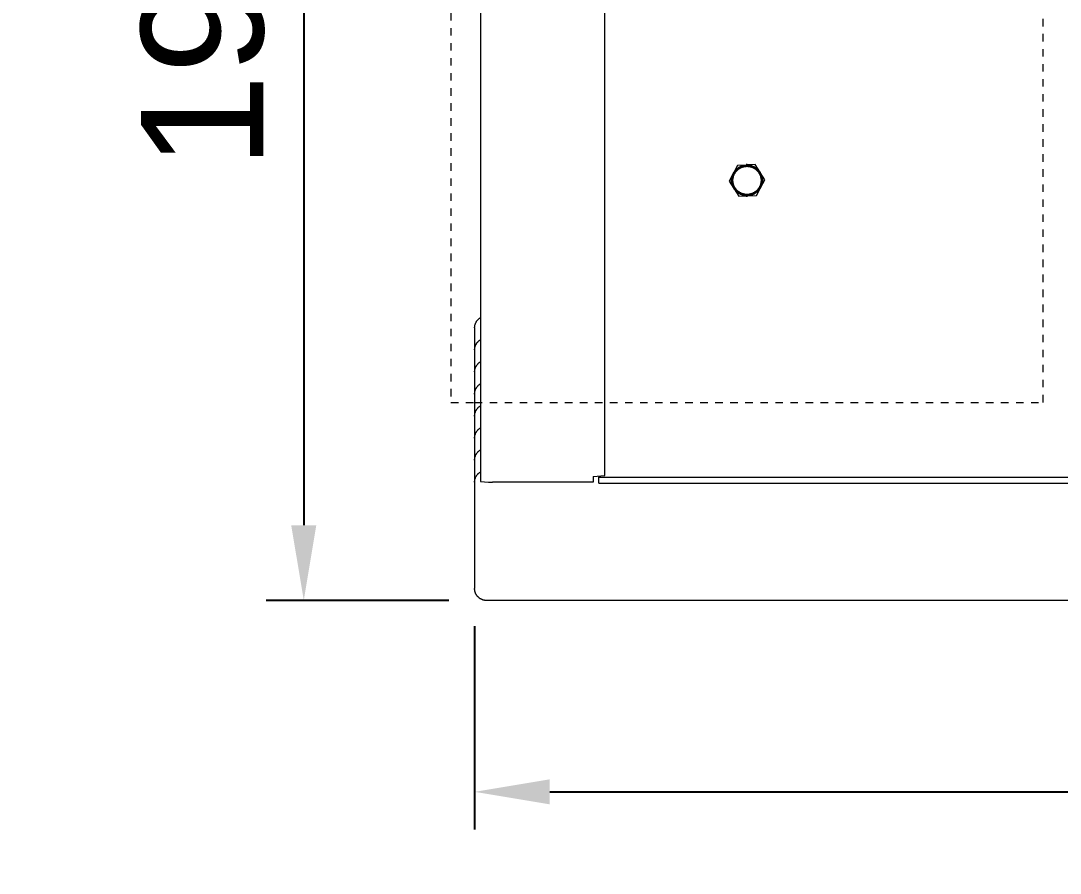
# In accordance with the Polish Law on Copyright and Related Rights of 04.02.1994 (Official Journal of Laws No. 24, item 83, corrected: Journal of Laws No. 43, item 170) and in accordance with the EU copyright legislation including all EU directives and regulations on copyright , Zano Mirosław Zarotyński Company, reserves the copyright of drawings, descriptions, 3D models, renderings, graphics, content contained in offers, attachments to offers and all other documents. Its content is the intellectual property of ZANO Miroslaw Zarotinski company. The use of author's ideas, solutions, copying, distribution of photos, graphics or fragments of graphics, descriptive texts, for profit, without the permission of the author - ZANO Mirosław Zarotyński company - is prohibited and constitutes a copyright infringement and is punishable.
# Model space of a CAD drawing. Header units: inches. Extents: x -5 to 144, y -3 to 70.
# Drawn here: x -5.28 to 8.54, y -3.36 to 7.98 of the extents above; entities that cross this region are included whole.
import ezdxf

# ---------------------------------------------------------------- set-up
doc = ezdxf.new("R2010")
doc.units = ezdxf.units.IN
doc.linetypes.add('HIDDEN', pattern=[1.905, 1.27, -0.635])
for name, color, linetype, lineweight in [('ZANO_R', 7, 'Continuous', 0), ('ZANO_R_przerywana', 250, 'HIDDEN', 0), ('ZANO_W', 1, 'Continuous', 0)]:
    doc.layers.add(name, color=color, linetype=linetype, lineweight=lineweight)
doc.styles.get("Standard").update_dxf_attribs({"font": 'arial.ttf'})
doc.dimstyles.new('amerykanie', dxfattribs={"dimtxt": 50, "dimasz": 50, "dimexe": 0.5, "dimexo": 0.5, "dimgap": 1, "dimtad": 1, "dimdec": 0, "dimzin": 0, "dimlunit": 5, "dimtxsty": 'Standard', "dimcen": 0.09, "dimclrd": 1, "dimclre": 1, "dimclrt": 1, "dimazin": 0, "dimtfac": 1, "dimtdec": 0, "dimtmove": 0, "dimatfit": 3, "dimfxl": 1, "dimtzin": 0, "dimarcsym": 1})

# ---------------------------------------------------------------- blocks, each defined once
blk = doc.blocks.new('*D349')
at = {"layer": 'ZANO_W', "color": 1, "lineweight": -2}
for p, q in [((0.412, 19.316), (-2.018, 19.316)), ((-1.518, 18.316), (-1.518, 1.266)), ((0.412, 0.266), (-2.018, 0.266))]:
    blk.add_line(p, q, dxfattribs=at)
at = {"layer": 'ZANO_W', "color": 1}
for points in [[(-1.352, 18.316), (-1.685, 18.316), (-1.518, 19.316)], [(-1.685, 1.266), (-1.352, 1.266), (-1.518, 0.266)]]:
    blk.add_solid(points, dxfattribs=at)
at = {"layer": 'ZANO_W', "color": 1, "insert": (-2.858, 9.791), "char_height": 1.625, "attachment_point": 5, "rotation": 90}
blk.add_mtext('19 1/16', dxfattribs=at)
blk = doc.blocks.new('*D350')
at = {"layer": 'ZANO_W', "color": 1, "lineweight": -2}
for p, q in [((0.754, -0.077), (0.754, -2.78)), ((40.124, -0.077), (40.124, -2.78)), ((1.754, -2.28), (39.124, -2.28))]:
    blk.add_line(p, q, dxfattribs=at)
at = {"layer": 'ZANO_W', "color": 1}
for points in [[(1.754, -2.113), (1.754, -2.446), (0.754, -2.28)], [(39.124, -2.446), (39.124, -2.113), (40.124, -2.28)]]:
    blk.add_solid(points, dxfattribs=at)
at = {"layer": 'ZANO_W', "color": 1, "insert": (20.439, -0.939), "char_height": 1.625, "attachment_point": 5}
blk.add_mtext('39 3/8', dxfattribs=at)

msp = doc.modelspace()

# ---------------------------------------------------------------- linework, layer by layer
at = {"layer": 'ZANO_R'}
for p, q in [((0.83291, 17.73307), (0.83291, 1.84867)), ((2.48645, 1.92741), (2.48645, 17.65433)), ((4.19348, 5.94622), (4.14001, 5.84442)), ((4.19186, 5.94289), (4.19497, 5.94906)), ((4.19497, 5.94906), (4.19829, 5.95513)), ((4.24994, 6.0537), (4.19646, 5.9519)), ((4.19829, 5.95513), (4.20181, 5.96108)), ((4.203, 5.94738), (4.19991, 5.94141)), ((4.20181, 5.96108), (4.20553, 5.96691)), ((4.20629, 5.95324), (4.203, 5.94738)), ((4.20553, 5.96691), (4.20945, 5.97261)), ((4.20978, 5.95898), (4.20629, 5.95324)), ((4.20945, 5.97261), (4.21356, 5.97817)), ((4.21347, 5.9646), (4.20978, 5.95898)), ((4.21063, 5.94077), (4.21373, 5.94643)), ((4.21734, 5.97009), (4.21347, 5.9646)), ((4.21356, 5.97817), (4.21785, 5.9836)), ((4.21373, 5.94643), (4.21702, 5.95198)), ((4.21702, 5.95198), (4.2205, 5.95742)), ((4.22141, 5.97545), (4.21734, 5.97009)), ((4.21785, 5.9836), (4.22232, 5.98887)), ((4.2205, 5.95742), (4.22417, 5.96273)), ((4.22565, 5.98066), (4.22141, 5.97545)), ((4.22232, 5.98887), (4.22697, 5.99399)), ((4.22417, 5.96273), (4.22802, 5.96792)), ((4.23006, 5.98573), (4.22565, 5.98066)), ((4.22697, 5.99399), (4.23179, 5.99895)), ((4.22802, 5.96792), (4.23204, 5.97296)), ((4.23465, 5.99064), (4.23006, 5.98573)), ((4.23179, 5.99895), (4.23677, 6.00375)), ((4.23204, 5.97296), (4.23624, 5.97787)), ((4.2394, 5.9954), (4.23465, 5.99064)), ((4.23624, 5.97787), (4.2406, 5.98263)), ((4.23677, 6.00375), (4.24191, 6.00837)), ((4.24432, 5.99998), (4.2394, 5.9954)), ((4.2406, 5.98263), (4.24513, 5.98723)), ((4.24191, 6.00837), (4.24721, 6.01282)), ((4.24938, 6.0044), (4.24432, 5.99998)), ((4.24513, 5.98723), (4.24981, 5.99168)), ((4.24721, 6.01282), (4.25265, 6.01709)), ((4.2546, 6.00865), (4.24938, 6.0044)), ((4.24981, 5.99168), (4.25464, 5.99596)), ((4.36484, 6.05829), (4.24994, 6.0537)), ((4.25265, 6.01709), (4.25823, 6.02117)), ((4.25995, 6.01271), (4.2546, 6.00865)), ((4.25464, 5.99596), (4.25962, 6.00007)), ((4.25823, 6.02117), (4.26395, 6.02506)), ((4.25962, 6.00007), (4.26473, 6.00401)), ((4.26544, 6.01658), (4.25995, 6.01271)), ((4.26395, 6.02506), (4.26979, 6.02875)), ((4.26473, 6.00401), (4.26998, 6.00776)), ((4.27106, 6.02027), (4.26544, 6.01658)), ((4.26979, 6.02875), (4.27576, 6.03224)), ((4.26998, 6.00776), (4.27536, 6.01134)), ((4.27106, 6.02027), (4.27681, 6.02376)), ((4.27536, 6.01134), (4.28085, 6.01473)), ((4.27576, 6.03224), (4.28184, 6.03554)), ((4.27681, 6.02376), (4.28266, 6.02706)), ((4.28085, 6.01473), (4.28646, 6.01792)), ((4.28184, 6.03554), (4.28803, 6.03862)), ((4.28266, 6.02706), (4.28863, 6.03015)), ((4.28646, 6.01792), (4.29218, 6.02092)), ((4.28803, 6.03862), (4.29432, 6.04149)), ((4.28863, 6.03015), (4.2947, 6.03304)), ((4.29218, 6.02092), (4.298, 6.02372)), ((4.29432, 6.04149), (4.30071, 6.04415)), ((4.2947, 6.03304), (4.30087, 6.03572)), ((4.298, 6.02372), (4.30391, 6.02632)), ((4.30071, 6.04415), (4.30718, 6.04659)), ((4.30087, 6.03572), (4.30712, 6.03818)), ((4.30391, 6.02632), (4.3099, 6.02871)), ((4.30712, 6.03818), (4.31345, 6.04044)), ((4.30718, 6.04659), (4.31373, 6.04881)), ((4.3099, 6.02871), (4.31598, 6.0309)), ((4.31345, 6.04044), (4.31986, 6.04247)), ((4.31373, 6.04881), (4.32035, 6.05081)), ((4.31598, 6.0309), (4.32212, 6.03287)), ((4.31986, 6.04247), (4.32633, 6.04428)), ((4.32035, 6.05081), (4.32703, 6.05259)), ((4.32212, 6.03287), (4.32833, 6.03463)), ((4.32633, 6.04428), (4.33286, 6.04588)), ((4.32703, 6.05259), (4.33377, 6.05414)), ((4.32833, 6.03463), (4.3346, 6.03618)), ((4.33286, 6.04588), (4.33944, 6.04724)), ((4.33377, 6.05414), (4.34056, 6.05545)), ((4.3346, 6.03618), (4.34092, 6.03751)), ((4.33944, 6.04724), (4.34607, 6.04839)), ((4.34056, 6.05545), (4.34739, 6.05654)), ((4.34092, 6.03751), (4.34728, 6.03862)), ((4.34607, 6.04839), (4.35273, 6.0493)), ((4.34728, 6.03862), (4.35367, 6.0395)), ((4.34739, 6.05654), (4.35425, 6.0574)), ((4.35273, 6.0493), (4.35941, 6.04999)), ((4.35367, 6.0395), (4.3601, 6.04017)), ((4.35425, 6.0574), (4.36114, 6.05803)), ((4.35941, 6.04999), (4.36612, 6.05045)), ((4.3601, 6.04017), (4.36654, 6.04062)), ((4.36114, 6.05803), (4.36804, 6.05842)), ((4.36612, 6.05045), (4.37284, 6.05068)), ((4.36654, 6.04062), (4.37299, 6.04084)), ((4.36804, 6.05842), (4.37496, 6.05858)), ((4.48615, 6.06314), (4.37124, 6.05855)), ((4.37284, 6.05068), (4.37956, 6.05068)), ((4.37299, 6.04084), (4.37944, 6.04084)), ((4.37496, 6.05858), (4.38187, 6.05851)), ((4.37622, 6.05875), (4.37622, 6.07433)), ((4.37944, 6.04084), (4.3859, 6.04062)), ((4.37956, 6.05068), (4.38628, 6.05045)), ((4.38187, 6.05851), (4.38878, 6.0582)), ((4.3859, 6.04062), (4.39234, 6.04017)), ((4.38628, 6.05045), (4.39298, 6.04999)), ((4.38878, 6.0582), (4.39567, 6.05766)), ((4.39234, 6.04017), (4.39876, 6.0395)), ((4.39298, 6.04999), (4.39967, 6.04931)), ((4.39567, 6.05766), (4.40255, 6.05688)), ((4.39876, 6.0395), (4.40515, 6.03862)), ((4.39967, 6.04931), (4.40633, 6.04839)), ((4.40255, 6.05688), (4.40939, 6.05588)), ((4.40515, 6.03862), (4.41151, 6.03751)), ((4.40633, 6.04839), (4.41295, 6.04725)), ((4.40939, 6.05588), (4.41619, 6.05464)), ((4.41151, 6.03751), (4.41783, 6.03618)), ((4.41295, 6.04725), (4.41953, 6.04588)), ((4.41619, 6.05464), (4.42295, 6.05318)), ((4.41783, 6.03618), (4.4241, 6.03463)), ((4.41953, 6.04588), (4.42606, 6.04429)), ((4.42295, 6.05318), (4.42965, 6.05149)), ((4.4241, 6.03463), (4.43031, 6.03287)), ((4.42606, 6.04429), (4.43254, 6.04248)), ((4.42965, 6.05149), (4.4363, 6.04957)), ((4.43031, 6.03287), (4.43645, 6.0309)), ((4.43254, 6.04248), (4.43894, 6.04045)), ((4.4363, 6.04957), (4.44287, 6.04743)), ((4.43645, 6.0309), (4.44253, 6.02871)), ((4.43894, 6.04045), (4.44528, 6.0382)), ((4.44253, 6.02871), (4.44853, 6.02632)), ((4.44287, 6.04743), (4.44937, 6.04507)), ((4.44528, 6.0382), (4.45153, 6.03573)), ((4.44853, 6.02632), (4.45443, 6.02372)), ((4.44937, 6.04507), (4.45579, 6.04249)), ((4.45153, 6.03573), (4.45769, 6.03306)), ((4.45443, 6.02372), (4.46025, 6.02092)), ((4.45579, 6.04249), (4.46212, 6.03969)), ((4.45769, 6.03306), (4.46377, 6.03017)), ((4.46025, 6.02092), (4.46597, 6.01792)), ((4.46212, 6.03969), (4.46834, 6.03668)), ((4.46377, 6.03017), (4.46973, 6.02708)), ((4.46597, 6.01792), (4.47158, 6.01473)), ((4.46834, 6.03668), (4.47447, 6.03347)), ((4.46973, 6.02708), (4.47559, 6.02378)), ((4.47158, 6.01473), (4.47707, 6.01134)), ((4.47447, 6.03347), (4.48048, 6.03005)), ((4.47559, 6.02378), (4.48134, 6.02029)), ((4.47707, 6.01134), (4.48245, 6.00776)), ((4.48048, 6.03005), (4.48637, 6.02643)), ((4.48134, 6.02029), (4.48696, 6.01661)), ((4.48245, 6.00776), (4.4877, 6.00401)), ((4.54757, 5.96593), (4.48615, 6.06314)), ((4.48637, 6.02643), (4.49213, 6.02261)), ((4.48696, 6.01661), (4.49245, 6.01273)), ((4.4877, 6.00401), (4.49281, 6.00007)), ((4.49213, 6.02261), (4.49776, 6.0186)), ((4.49245, 6.01273), (4.49781, 6.00867)), ((4.49281, 6.00007), (4.49779, 5.99596)), ((4.49776, 6.0186), (4.50326, 6.0144)), ((4.49779, 5.99596), (4.50262, 5.99168)), ((4.49781, 6.00867), (4.50302, 6.00443)), ((4.50262, 5.99168), (4.5073, 5.98723)), ((4.50302, 6.00443), (4.50809, 6.00001)), ((4.50326, 6.0144), (4.50861, 6.01001)), ((4.5073, 5.98723), (4.51183, 5.98263)), ((4.50809, 6.00001), (4.513, 5.99542)), ((4.50861, 6.01001), (4.51381, 6.00545)), ((4.51183, 5.98263), (4.51619, 5.97787)), ((4.513, 5.99542), (4.51775, 5.99067)), ((4.51381, 6.00545), (4.51885, 6.00072)), ((4.51619, 5.97787), (4.52039, 5.97296)), ((4.51775, 5.99067), (4.52234, 5.98576)), ((4.51885, 6.00072), (4.52373, 5.99582)), ((4.52039, 5.97296), (4.52441, 5.96792)), ((4.52234, 5.98576), (4.52676, 5.98069)), ((4.52373, 5.99582), (4.52844, 5.99076)), ((4.52441, 5.96792), (4.52826, 5.96273)), ((4.52676, 5.98069), (4.531, 5.97548)), ((4.52826, 5.96273), (4.53193, 5.95742)), ((4.52844, 5.99076), (4.53297, 5.98554)), ((4.531, 5.97548), (4.53506, 5.97012)), ((4.53193, 5.95742), (4.53541, 5.95198)), ((4.53297, 5.98554), (4.53733, 5.98017)), ((4.53506, 5.97012), (4.53894, 5.96463)), ((4.53541, 5.95198), (4.5387, 5.94643)), ((4.53733, 5.98017), (4.54151, 5.97465)), ((4.5387, 5.94643), (4.5418, 5.94077)), ((4.53894, 5.96463), (4.54263, 5.95901)), ((4.54151, 5.97465), (4.54549, 5.969)), ((4.54263, 5.95901), (4.54612, 5.95327)), ((4.54549, 5.969), (4.54928, 5.96322)), ((4.54612, 5.95327), (4.54942, 5.94741)), ((4.54928, 5.96322), (4.55288, 5.95731)), ((4.54942, 5.94741), (4.55251, 5.94144)), ((4.61242, 5.8633), (4.551, 5.96051)), ((4.55288, 5.95731), (4.55627, 5.95129)), ((4.55627, 5.95129), (4.55946, 5.94515)), ((4.55946, 5.94515), (4.56244, 5.93891)), ((4.14001, 5.84442), (4.20143, 5.74721)), ((4.1715, 5.85606), (4.17169, 5.86297)), ((4.17155, 5.84914), (4.1715, 5.85606)), ((4.17182, 5.84223), (4.17155, 5.84914)), ((4.17169, 5.86297), (4.17212, 5.86987)), ((4.17233, 5.83534), (4.17182, 5.84223)), ((4.17212, 5.86987), (4.17278, 5.87676)), ((4.17307, 5.82846), (4.17233, 5.83534)), ((4.17278, 5.87676), (4.17366, 5.88361)), ((4.17405, 5.82161), (4.17307, 5.82846)), ((4.17366, 5.88361), (4.17479, 5.89044)), ((4.17525, 5.8148), (4.17405, 5.82161)), ((4.17479, 5.89044), (4.17614, 5.89722)), ((4.17668, 5.80804), (4.17525, 5.8148)), ((4.17614, 5.89722), (4.17771, 5.90395)), ((4.17835, 5.80133), (4.17668, 5.80804)), ((4.17771, 5.90395), (4.17952, 5.91063)), ((4.17962, 5.86392), (4.17939, 5.8572)), ((4.17939, 5.8572), (4.17939, 5.85048)), ((4.17939, 5.85048), (4.17962, 5.84376)), ((4.17952, 5.91063), (4.18155, 5.91724)), ((4.18008, 5.87062), (4.17962, 5.86392)), ((4.17962, 5.84376), (4.18008, 5.83706)), ((4.18077, 5.87731), (4.18008, 5.87062)), ((4.18008, 5.83706), (4.18077, 5.83037)), ((4.18168, 5.88397), (4.18077, 5.87731)), ((4.18077, 5.83037), (4.18169, 5.82371)), ((4.18155, 5.91724), (4.1838, 5.92378)), ((4.18282, 5.89059), (4.18168, 5.88397)), ((4.18169, 5.82371), (4.18283, 5.81709)), ((4.18419, 5.89718), (4.18282, 5.89059)), ((4.18283, 5.81709), (4.1842, 5.81051)), ((4.1838, 5.92378), (4.18627, 5.93024)), ((4.18578, 5.90371), (4.18419, 5.89718)), ((4.1842, 5.81051), (4.18579, 5.80398)), ((4.18759, 5.91018), (4.18578, 5.90371)), ((4.18627, 5.93024), (4.18896, 5.93661)), ((4.18963, 5.91659), (4.18759, 5.91018)), ((4.18896, 5.93661), (4.19186, 5.94289)), ((4.18921, 5.85386), (4.18932, 5.86031)), ((4.18932, 5.8474), (4.18921, 5.85386)), ((4.18932, 5.86031), (4.18965, 5.86676)), ((4.18965, 5.84096), (4.18932, 5.8474)), ((4.19188, 5.92292), (4.18963, 5.91659)), ((4.18965, 5.86676), (4.19021, 5.87319)), ((4.19021, 5.83453), (4.18965, 5.84096)), ((4.19021, 5.87319), (4.19099, 5.8796)), ((4.19099, 5.82812), (4.19021, 5.83453)), ((4.19099, 5.8796), (4.19199, 5.88598)), ((4.19199, 5.82174), (4.19099, 5.82812)), ((4.19434, 5.92917), (4.19188, 5.92292)), ((4.19199, 5.88598), (4.19321, 5.89232)), ((4.19321, 5.8154), (4.19199, 5.82174)), ((4.19321, 5.89232), (4.19464, 5.89861)), ((4.19464, 5.80911), (4.19321, 5.8154)), ((4.19702, 5.93534), (4.19434, 5.92917)), ((4.19464, 5.89861), (4.19629, 5.90485)), ((4.19629, 5.80286), (4.19464, 5.80911)), ((4.19629, 5.90485), (4.19816, 5.91103)), ((4.19991, 5.94141), (4.19702, 5.93534)), ((4.19816, 5.91103), (4.20024, 5.91715)), ((4.20024, 5.91715), (4.20253, 5.92318)), ((4.20253, 5.92318), (4.20503, 5.92914)), ((4.20503, 5.92914), (4.20773, 5.935)), ((4.20773, 5.935), (4.21063, 5.94077)), ((4.5418, 5.94077), (4.5447, 5.935)), ((4.5447, 5.935), (4.5474, 5.92914)), ((4.5474, 5.92914), (4.5499, 5.92318)), ((4.5499, 5.92318), (4.55219, 5.91715)), ((4.55219, 5.91715), (4.55427, 5.91103)), ((4.55251, 5.94144), (4.5554, 5.93537)), ((4.55427, 5.91103), (4.55614, 5.90485)), ((4.5554, 5.93537), (4.55807, 5.92921)), ((4.55614, 5.90485), (4.55779, 5.89861)), ((4.55779, 5.80911), (4.55614, 5.80286)), ((4.55779, 5.89861), (4.55923, 5.89232)), ((4.55923, 5.8154), (4.55779, 5.80911)), ((4.55807, 5.92921), (4.56054, 5.92296)), ((4.55895, 5.76149), (4.61242, 5.8633)), ((4.55923, 5.89232), (4.56044, 5.88598)), ((4.56044, 5.82174), (4.55923, 5.8154)), ((4.56044, 5.88598), (4.56144, 5.8796)), ((4.56144, 5.82812), (4.56044, 5.82174)), ((4.56054, 5.92296), (4.56279, 5.91662)), ((4.56144, 5.8796), (4.56222, 5.87319)), ((4.56222, 5.83453), (4.56144, 5.82812)), ((4.56222, 5.87319), (4.56278, 5.86676)), ((4.56278, 5.84096), (4.56222, 5.83453)), ((4.56244, 5.93891), (4.5652, 5.93257)), ((4.56278, 5.86676), (4.56311, 5.86031)), ((4.56311, 5.8474), (4.56278, 5.84096)), ((4.56279, 5.91662), (4.56483, 5.91022)), ((4.56311, 5.86031), (4.56322, 5.85386)), ((4.56322, 5.85386), (4.56311, 5.8474)), ((4.56483, 5.91022), (4.56664, 5.90374)), ((4.5652, 5.93257), (4.56776, 5.92614)), ((4.56664, 5.90374), (4.56823, 5.89721)), ((4.56824, 5.81054), (4.56665, 5.80401)), ((4.56776, 5.92614), (4.57009, 5.91963)), ((4.56823, 5.89721), (4.5696, 5.89063)), ((4.56961, 5.81712), (4.56824, 5.81054)), ((4.5696, 5.89063), (4.57074, 5.88401)), ((4.57075, 5.82375), (4.56961, 5.81712)), ((4.57009, 5.91963), (4.5722, 5.91305)), ((4.57074, 5.88401), (4.57166, 5.87735)), ((4.57166, 5.83041), (4.57075, 5.82375)), ((4.57166, 5.87735), (4.57235, 5.87066)), ((4.57235, 5.83709), (4.57166, 5.83041)), ((4.5722, 5.91305), (4.57408, 5.90639)), ((4.57235, 5.87066), (4.57281, 5.86396)), ((4.57281, 5.8438), (4.57235, 5.83709)), ((4.57281, 5.86396), (4.57304, 5.85724)), ((4.57304, 5.85052), (4.57281, 5.8438)), ((4.57304, 5.85724), (4.57304, 5.85052)), ((4.57408, 5.90639), (4.57575, 5.89968)), ((4.5763, 5.8105), (4.57472, 5.80377)), ((4.57575, 5.89968), (4.57718, 5.89291)), ((4.57765, 5.81728), (4.5763, 5.8105)), ((4.57718, 5.89291), (4.57838, 5.88611)), ((4.57877, 5.8241), (4.57765, 5.81728)), ((4.57838, 5.88611), (4.57936, 5.87926)), ((4.57966, 5.83096), (4.57877, 5.8241)), ((4.57936, 5.87926), (4.5801, 5.87238)), ((4.58031, 5.83785), (4.57966, 5.83096)), ((4.5801, 5.87238), (4.58061, 5.86549)), ((4.58074, 5.84475), (4.58031, 5.83785)), ((4.58061, 5.86549), (4.58089, 5.85858)), ((4.58093, 5.85166), (4.58074, 5.84475)), ((4.58089, 5.85858), (4.58093, 5.85166)), ((4.18023, 5.79467), (4.17835, 5.80133)), ((4.18234, 5.78809), (4.18023, 5.79467)), ((4.18468, 5.78158), (4.18234, 5.78809)), ((4.18723, 5.77515), (4.18468, 5.78158)), ((4.18579, 5.80398), (4.1876, 5.7975)), ((4.18999, 5.76881), (4.18723, 5.77515)), ((4.1876, 5.7975), (4.18964, 5.7911)), ((4.18964, 5.7911), (4.19189, 5.78476)), ((4.19297, 5.76257), (4.18999, 5.76881)), ((4.19189, 5.78476), (4.19436, 5.77851)), ((4.19616, 5.75643), (4.19297, 5.76257)), ((4.19436, 5.77851), (4.19704, 5.77235)), ((4.19955, 5.75041), (4.19616, 5.75643)), ((4.19816, 5.79669), (4.19629, 5.80286)), ((4.19704, 5.77235), (4.19992, 5.76628)), ((4.20024, 5.79057), (4.19816, 5.79669)), ((4.20315, 5.7445), (4.19955, 5.75041)), ((4.19992, 5.76628), (4.20302, 5.76031)), ((4.20253, 5.78454), (4.20024, 5.79057)), ((4.20503, 5.77858), (4.20253, 5.78454)), ((4.20302, 5.76031), (4.20631, 5.75445)), ((4.20694, 5.73872), (4.20315, 5.7445)), ((4.20486, 5.74179), (4.26629, 5.64458)), ((4.20773, 5.77272), (4.20503, 5.77858)), ((4.20631, 5.75445), (4.2098, 5.74871)), ((4.21092, 5.73307), (4.20694, 5.73872)), ((4.21063, 5.76695), (4.20773, 5.77272)), ((4.2098, 5.74871), (4.21349, 5.74309)), ((4.21373, 5.76129), (4.21063, 5.76695)), ((4.2151, 5.72755), (4.21092, 5.73307)), ((4.21349, 5.74309), (4.21737, 5.7376)), ((4.21702, 5.75574), (4.21373, 5.76129)), ((4.21946, 5.72218), (4.2151, 5.72755)), ((4.2205, 5.7503), (4.21702, 5.75574)), ((4.21737, 5.7376), (4.22143, 5.73224)), ((4.22399, 5.71696), (4.21946, 5.72218)), ((4.22417, 5.74499), (4.2205, 5.7503)), ((4.22143, 5.73224), (4.22567, 5.72703)), ((4.2287, 5.7119), (4.22399, 5.71696)), ((4.22802, 5.7398), (4.22417, 5.74499)), ((4.22567, 5.72703), (4.23009, 5.72196)), ((4.23204, 5.73476), (4.22802, 5.7398)), ((4.23358, 5.707), (4.2287, 5.7119)), ((4.23009, 5.72196), (4.23468, 5.71705)), ((4.23624, 5.72985), (4.23204, 5.73476)), ((4.23862, 5.70227), (4.23358, 5.707)), ((4.23468, 5.71705), (4.23943, 5.7123)), ((4.2406, 5.72509), (4.23624, 5.72985)), ((4.24382, 5.69771), (4.23862, 5.70227)), ((4.23943, 5.7123), (4.24434, 5.70771)), ((4.24513, 5.72049), (4.2406, 5.72509)), ((4.24917, 5.69332), (4.24382, 5.69771)), ((4.24434, 5.70771), (4.24941, 5.70329)), ((4.24981, 5.71604), (4.24513, 5.72049)), ((4.25467, 5.68912), (4.24917, 5.69332)), ((4.24941, 5.70329), (4.25463, 5.69905)), ((4.25464, 5.71176), (4.24981, 5.71604)), ((4.25463, 5.69905), (4.25998, 5.69499)), ((4.25962, 5.70765), (4.25464, 5.71176)), ((4.2603, 5.68511), (4.25467, 5.68912)), ((4.26473, 5.70371), (4.25962, 5.70765)), ((4.25998, 5.69499), (4.26547, 5.69111)), ((4.26606, 5.68129), (4.2603, 5.68511)), ((4.26998, 5.69995), (4.26473, 5.70371)), ((4.26547, 5.69111), (4.27109, 5.68743)), ((4.27196, 5.67767), (4.26606, 5.68129)), ((4.27536, 5.69638), (4.26998, 5.69995)), ((4.27109, 5.68743), (4.27684, 5.68394)), ((4.27797, 5.67425), (4.27196, 5.67767)), ((4.28085, 5.69299), (4.27536, 5.69638)), ((4.27684, 5.68394), (4.2827, 5.68064)), ((4.28409, 5.67104), (4.27797, 5.67425)), ((4.28646, 5.6898), (4.28085, 5.69299)), ((4.2827, 5.68064), (4.28867, 5.67755)), ((4.29032, 5.66803), (4.28409, 5.67104)), ((4.29218, 5.6868), (4.28646, 5.6898)), ((4.28867, 5.67755), (4.29474, 5.67466)), ((4.29664, 5.66523), (4.29032, 5.66803)), ((4.298, 5.684), (4.29218, 5.6868)), ((4.29474, 5.67466), (4.3009, 5.67199)), ((4.30391, 5.6814), (4.298, 5.684)), ((4.3009, 5.67199), (4.30715, 5.66952)), ((4.3099, 5.679), (4.30391, 5.6814)), ((4.30715, 5.66952), (4.31349, 5.66727)), ((4.31598, 5.67682), (4.3099, 5.679)), ((4.32212, 5.67485), (4.31598, 5.67682)), ((4.32833, 5.67308), (4.32212, 5.67485)), ((4.3346, 5.67154), (4.32833, 5.67308)), ((4.34092, 5.67021), (4.3346, 5.67154)), ((4.34728, 5.6691), (4.34092, 5.67021)), ((4.35367, 5.66821), (4.34728, 5.6691)), ((4.3601, 5.66755), (4.35367, 5.66821)), ((4.39876, 5.66821), (4.39234, 5.66755)), ((4.40515, 5.6691), (4.39876, 5.66821)), ((4.41151, 5.67021), (4.40515, 5.6691)), ((4.41783, 5.67154), (4.41151, 5.67021)), ((4.4241, 5.67308), (4.41783, 5.67154)), ((4.43031, 5.67485), (4.4241, 5.67308)), ((4.43645, 5.67682), (4.43031, 5.67485)), ((4.44253, 5.679), (4.43645, 5.67682)), ((4.43898, 5.66728), (4.44531, 5.66953)), ((4.44853, 5.6814), (4.44253, 5.679)), ((4.44531, 5.66953), (4.45156, 5.672)), ((4.45443, 5.684), (4.44853, 5.6814)), ((4.45156, 5.672), (4.45773, 5.67468)), ((4.46025, 5.6868), (4.45443, 5.684)), ((4.45773, 5.67468), (4.4638, 5.67757)), ((4.4644, 5.6691), (4.45811, 5.66623)), ((4.46597, 5.6898), (4.46025, 5.6868)), ((4.4638, 5.67757), (4.46977, 5.68066)), ((4.47059, 5.67218), (4.4644, 5.6691)), ((4.47158, 5.69299), (4.46597, 5.6898)), ((4.46977, 5.68066), (4.47563, 5.68395)), ((4.47667, 5.67547), (4.47059, 5.67218)), ((4.47707, 5.69638), (4.47158, 5.69299)), ((4.47563, 5.68395), (4.48137, 5.68745)), ((4.48264, 5.67897), (4.47667, 5.67547)), ((4.48245, 5.69995), (4.47707, 5.69638)), ((4.48699, 5.69113), (4.48137, 5.68745)), ((4.4877, 5.70371), (4.48245, 5.69995)), ((4.48848, 5.68266), (4.48264, 5.67897)), ((4.49248, 5.69501), (4.48699, 5.69113)), ((4.49281, 5.70765), (4.4877, 5.70371)), ((4.4942, 5.68655), (4.48848, 5.68266)), ((4.49784, 5.69907), (4.49248, 5.69501)), ((4.49779, 5.71176), (4.49281, 5.70765)), ((4.49978, 5.69063), (4.4942, 5.68655)), ((4.50262, 5.71604), (4.49779, 5.71176)), ((4.50305, 5.70332), (4.49784, 5.69907)), ((4.50523, 5.6949), (4.49978, 5.69063)), ((4.50249, 5.65402), (4.55597, 5.75582)), ((4.5073, 5.72049), (4.50262, 5.71604)), ((4.50811, 5.70773), (4.50305, 5.70332)), ((4.51052, 5.69935), (4.50523, 5.6949)), ((4.51183, 5.72509), (4.5073, 5.72049)), ((4.51303, 5.71232), (4.50811, 5.70773)), ((4.51566, 5.70397), (4.51052, 5.69935)), ((4.51619, 5.72985), (4.51183, 5.72509)), ((4.51778, 5.71708), (4.51303, 5.71232)), ((4.52065, 5.70877), (4.51566, 5.70397)), ((4.52039, 5.73476), (4.51619, 5.72985)), ((4.52237, 5.72199), (4.51778, 5.71708)), ((4.52441, 5.7398), (4.52039, 5.73476)), ((4.52546, 5.71373), (4.52065, 5.70877)), ((4.52678, 5.72705), (4.52237, 5.72199)), ((4.52826, 5.74499), (4.52441, 5.7398)), ((4.53011, 5.71885), (4.52546, 5.71373)), ((4.53103, 5.73227), (4.52678, 5.72705)), ((4.53193, 5.7503), (4.52826, 5.74499)), ((4.53458, 5.72412), (4.53011, 5.71885)), ((4.53509, 5.73763), (4.53103, 5.73227)), ((4.53541, 5.75574), (4.53193, 5.7503)), ((4.53887, 5.72955), (4.53458, 5.72412)), ((4.53896, 5.74312), (4.53509, 5.73763)), ((4.5387, 5.76129), (4.53541, 5.75574)), ((4.5418, 5.76695), (4.5387, 5.76129)), ((4.54298, 5.73511), (4.53887, 5.72955)), ((4.54265, 5.74874), (4.53896, 5.74312)), ((4.5447, 5.77272), (4.5418, 5.76695)), ((4.54614, 5.75448), (4.54265, 5.74874)), ((4.5469, 5.74081), (4.54298, 5.73511)), ((4.5474, 5.77858), (4.5447, 5.77272)), ((4.54943, 5.76034), (4.54614, 5.75448)), ((4.55062, 5.74664), (4.5469, 5.74081)), ((4.5499, 5.78454), (4.5474, 5.77858)), ((4.55253, 5.76631), (4.54943, 5.76034)), ((4.55219, 5.79057), (4.5499, 5.78454)), ((4.55414, 5.75259), (4.55062, 5.74664)), ((4.55427, 5.79669), (4.55219, 5.79057)), ((4.55541, 5.77238), (4.55253, 5.76631)), ((4.55746, 5.75866), (4.55414, 5.75259)), ((4.55614, 5.80286), (4.55427, 5.79669)), ((4.55809, 5.77855), (4.55541, 5.77238)), ((4.56057, 5.76483), (4.55746, 5.75866)), ((4.56055, 5.7848), (4.55809, 5.77855)), ((4.5628, 5.79113), (4.56055, 5.7848)), ((4.56347, 5.77111), (4.56057, 5.76483)), ((4.56484, 5.79754), (4.5628, 5.79113)), ((4.56616, 5.77748), (4.56347, 5.77111)), ((4.56665, 5.80401), (4.56484, 5.79754)), ((4.56863, 5.78394), (4.56616, 5.77748)), ((4.57088, 5.79048), (4.56863, 5.78394)), ((4.57291, 5.79709), (4.57088, 5.79048)), ((4.57472, 5.80377), (4.57291, 5.79709)), ((4.26629, 5.64458), (4.38119, 5.64917)), ((4.30306, 5.66265), (4.29664, 5.66523)), ((4.30956, 5.66029), (4.30306, 5.66265)), ((4.31613, 5.65815), (4.30956, 5.66029)), ((4.31349, 5.66727), (4.3199, 5.66524)), ((4.32278, 5.65623), (4.31613, 5.65815)), ((4.3199, 5.66524), (4.32637, 5.66342)), ((4.32948, 5.65454), (4.32278, 5.65623)), ((4.32637, 5.66342), (4.3329, 5.66183)), ((4.33624, 5.65308), (4.32948, 5.65454)), ((4.3329, 5.66183), (4.33948, 5.66047)), ((4.34304, 5.65184), (4.33624, 5.65308)), ((4.33948, 5.66047), (4.3461, 5.65933)), ((4.34989, 5.65083), (4.34304, 5.65184)), ((4.3461, 5.65933), (4.35276, 5.65841)), ((4.35676, 5.65006), (4.34989, 5.65083)), ((4.35276, 5.65841), (4.35945, 5.65772)), ((4.36365, 5.64952), (4.35676, 5.65006)), ((4.35945, 5.65772), (4.36616, 5.65727)), ((4.36654, 5.6671), (4.3601, 5.66755)), ((4.37056, 5.64921), (4.36365, 5.64952)), ((4.36616, 5.65727), (4.37287, 5.65704)), ((4.37299, 5.66688), (4.36654, 5.6671)), ((4.37748, 5.64914), (4.37056, 5.64921)), ((4.37287, 5.65704), (4.3796, 5.65704)), ((4.37944, 5.66688), (4.37299, 5.66688)), ((4.37622, 5.63339), (4.37622, 5.64897)), ((4.38439, 5.6493), (4.37748, 5.64914)), ((4.3859, 5.6671), (4.37944, 5.66688)), ((4.3796, 5.65704), (4.38631, 5.65727)), ((4.39129, 5.64969), (4.38439, 5.6493)), ((4.39234, 5.66755), (4.3859, 5.6671)), ((4.38631, 5.65727), (4.39302, 5.65773)), ((4.38759, 5.64943), (4.50249, 5.65402)), ((4.39818, 5.65032), (4.39129, 5.64969)), ((4.39302, 5.65773), (4.39971, 5.65842)), ((4.40504, 5.65117), (4.39818, 5.65032)), ((4.39971, 5.65842), (4.40636, 5.65933)), ((4.41187, 5.65226), (4.40504, 5.65117)), ((4.40636, 5.65933), (4.41299, 5.66047)), ((4.41866, 5.65358), (4.41187, 5.65226)), ((4.41299, 5.66047), (4.41957, 5.66184)), ((4.4254, 5.65513), (4.41866, 5.65358)), ((4.41957, 5.66184), (4.4261, 5.66343)), ((4.43208, 5.65691), (4.4254, 5.65513)), ((4.4261, 5.66343), (4.43257, 5.66525)), ((4.4387, 5.6589), (4.43208, 5.65691)), ((4.43257, 5.66525), (4.43898, 5.66728)), ((4.44525, 5.66113), (4.4387, 5.6589)), ((4.45172, 5.66357), (4.44525, 5.66113)), ((4.45811, 5.66623), (4.45172, 5.66357)), ((0.80627, 4.00846), (0.81042, 4.01207)), ((0.81042, 4.01207), (0.81469, 4.01553)), ((0.81469, 4.01553), (0.81908, 4.01883)), ((0.81908, 4.01883), (0.82358, 4.02199)), ((0.82358, 4.02199), (0.82819, 4.02498)), ((0.82819, 4.02498), (0.83291, 4.02781)), ((0.75417, 3.89143), (0.75426, 3.89693)), ((0.75417, 3.89143), (0.75417, 3.72394)), ((0.75426, 3.89693), (0.75455, 3.90242)), ((0.75455, 3.90242), (0.75503, 3.90789)), ((0.75503, 3.90789), (0.7557, 3.91335)), ((0.7557, 3.91335), (0.75656, 3.91878)), ((0.75656, 3.91878), (0.75761, 3.92417)), ((0.75761, 3.92417), (0.75884, 3.92953)), ((0.75884, 3.92953), (0.76027, 3.93484)), ((0.76027, 3.93484), (0.76187, 3.94009)), ((0.76187, 3.94009), (0.76366, 3.94529)), ((0.76366, 3.94529), (0.76563, 3.95042)), ((0.76563, 3.95042), (0.76778, 3.95548)), ((0.76778, 3.95548), (0.7701, 3.96047)), ((0.7701, 3.96047), (0.7726, 3.96536)), ((0.7726, 3.96536), (0.77526, 3.97017)), ((0.77526, 3.97017), (0.7781, 3.97488)), ((0.7781, 3.97488), (0.78109, 3.97949)), ((0.78109, 3.97949), (0.78424, 3.98399)), ((0.78424, 3.98399), (0.78755, 3.98838)), ((0.78755, 3.98838), (0.79101, 3.99266)), ((0.79101, 3.99266), (0.79462, 3.99681)), ((0.79462, 3.99681), (0.79836, 4.00083)), ((0.79836, 4.00083), (0.80225, 4.00471)), ((0.80225, 4.00471), (0.80627, 4.00846)), ((0.82819, 3.73187), (0.83291, 3.7347)), ((0.75417, 3.72394), (0.75417, 3.59832)), ((0.75417, 3.59832), (0.75426, 3.60381)), ((0.75417, 3.59832), (0.75417, 3.43082)), ((0.75426, 3.60381), (0.75455, 3.6093)), ((0.75455, 3.6093), (0.75503, 3.61478)), ((0.75503, 3.61478), (0.7557, 3.62023)), ((0.7557, 3.62023), (0.75656, 3.62566)), ((0.75656, 3.62566), (0.75761, 3.63106)), ((0.75761, 3.63106), (0.75884, 3.63641)), ((0.75884, 3.63641), (0.76027, 3.64172)), ((0.76027, 3.64172), (0.76187, 3.64698)), ((0.76187, 3.64698), (0.76366, 3.65218)), ((0.76366, 3.65218), (0.76563, 3.65731)), ((0.76563, 3.65731), (0.76778, 3.66237)), ((0.76778, 3.66237), (0.7701, 3.66735)), ((0.7701, 3.66735), (0.7726, 3.67225)), ((0.7726, 3.67225), (0.77526, 3.67706)), ((0.77526, 3.67706), (0.7781, 3.68177)), ((0.7781, 3.68177), (0.78109, 3.68638)), ((0.78109, 3.68638), (0.78424, 3.69088)), ((0.78424, 3.69088), (0.78755, 3.69527)), ((0.78755, 3.69527), (0.79101, 3.69954)), ((0.79101, 3.69954), (0.79462, 3.70369)), ((0.79462, 3.70369), (0.79836, 3.70771)), ((0.79836, 3.70771), (0.80225, 3.7116)), ((0.80225, 3.7116), (0.80627, 3.71535)), ((0.80627, 3.71535), (0.81042, 3.71895)), ((0.81042, 3.71895), (0.81469, 3.72241)), ((0.81469, 3.72241), (0.81908, 3.72572)), ((0.81908, 3.72572), (0.82358, 3.72887)), ((0.82358, 3.72887), (0.82819, 3.73187)), ((0.75417, 3.43082), (0.75417, 3.3052)), ((0.75455, 3.31619), (0.75503, 3.32166)), ((0.75503, 3.32166), (0.7557, 3.32712)), ((0.7557, 3.32712), (0.75656, 3.33255)), ((0.75656, 3.33255), (0.75761, 3.33794)), ((0.75761, 3.33794), (0.75884, 3.3433)), ((0.75884, 3.3433), (0.76027, 3.34861)), ((0.76027, 3.34861), (0.76187, 3.35387)), ((0.76187, 3.35387), (0.76366, 3.35906)), ((0.76366, 3.35906), (0.76563, 3.36419)), ((0.76563, 3.36419), (0.76778, 3.36925)), ((0.76778, 3.36925), (0.7701, 3.37424)), ((0.7701, 3.37424), (0.7726, 3.37913)), ((0.7726, 3.37913), (0.77526, 3.38394)), ((0.77526, 3.38394), (0.7781, 3.38865)), ((0.7781, 3.38865), (0.78109, 3.39326)), ((0.78109, 3.39326), (0.78424, 3.39777)), ((0.78424, 3.39777), (0.78755, 3.40216)), ((0.78755, 3.40216), (0.79101, 3.40643)), ((0.79101, 3.40643), (0.79462, 3.41058)), ((0.79462, 3.41058), (0.79836, 3.4146)), ((0.79836, 3.4146), (0.80225, 3.41848)), ((0.80225, 3.41848), (0.80627, 3.42223)), ((0.80627, 3.42223), (0.81042, 3.42584)), ((0.81042, 3.42584), (0.81469, 3.4293)), ((0.81469, 3.4293), (0.81908, 3.43261)), ((0.81908, 3.43261), (0.82358, 3.43576)), ((0.82358, 3.43576), (0.82819, 3.43875)), ((0.82819, 3.43875), (0.83291, 3.44158)), ((0.75417, 3.3052), (0.75426, 3.3107)), ((0.75417, 3.3052), (0.75417, 3.13771)), ((0.75426, 3.3107), (0.75455, 3.31619)), ((0.75417, 3.13771), (0.75417, 3.01209)), ((0.75656, 3.03943), (0.75761, 3.04483)), ((0.75761, 3.04483), (0.75884, 3.05018)), ((0.75884, 3.05018), (0.76027, 3.05549)), ((0.76027, 3.05549), (0.76187, 3.06075)), ((0.76187, 3.06075), (0.76366, 3.06595)), ((0.76366, 3.06595), (0.76563, 3.07108)), ((0.76563, 3.07108), (0.76778, 3.07614)), ((0.76778, 3.07614), (0.7701, 3.08112)), ((0.7701, 3.08112), (0.7726, 3.08602)), ((0.7726, 3.08602), (0.77526, 3.09083)), ((0.77526, 3.09083), (0.7781, 3.09554)), ((0.7781, 3.09554), (0.78109, 3.10015)), ((0.78109, 3.10015), (0.78424, 3.10465)), ((0.78424, 3.10465), (0.78755, 3.10904)), ((0.78755, 3.10904), (0.79101, 3.11331)), ((0.79101, 3.11331), (0.79462, 3.11746)), ((0.79462, 3.11746), (0.79836, 3.12148)), ((0.79836, 3.12148), (0.80225, 3.12537)), ((0.80225, 3.12537), (0.80627, 3.12912)), ((0.80627, 3.12912), (0.81042, 3.13272)), ((0.81042, 3.13272), (0.81469, 3.13618)), ((0.81469, 3.13618), (0.81908, 3.13949)), ((0.81908, 3.13949), (0.82358, 3.14264)), ((0.82358, 3.14264), (0.82819, 3.14564)), ((0.82819, 3.14564), (0.83291, 3.14847)), ((0.75417, 3.01209), (0.75426, 3.01758)), ((0.75417, 3.01209), (0.75417, 2.84459)), ((0.75426, 3.01758), (0.75455, 3.02307)), ((0.75455, 3.02307), (0.75503, 3.02855)), ((0.75503, 3.02855), (0.7557, 3.034)), ((0.7557, 3.034), (0.75656, 3.03943)), ((0.75417, 2.84459), (0.75417, 2.71897)), ((0.76027, 2.76238), (0.76187, 2.76764)), ((0.76187, 2.76764), (0.76366, 2.77283)), ((0.76366, 2.77283), (0.76563, 2.77796)), ((0.76563, 2.77796), (0.76778, 2.78302)), ((0.76778, 2.78302), (0.7701, 2.78801)), ((0.7701, 2.78801), (0.7726, 2.7929)), ((0.7726, 2.7929), (0.77526, 2.79771)), ((0.77526, 2.79771), (0.7781, 2.80242)), ((0.7781, 2.80242), (0.78109, 2.80703)), ((0.78109, 2.80703), (0.78424, 2.81154)), ((0.78424, 2.81154), (0.78755, 2.81593)), ((0.78755, 2.81593), (0.79101, 2.8202)), ((0.79101, 2.8202), (0.79462, 2.82435)), ((0.79462, 2.82435), (0.79836, 2.82837)), ((0.79836, 2.82837), (0.80225, 2.83225)), ((0.80225, 2.83225), (0.80627, 2.836)), ((0.80627, 2.836), (0.81042, 2.83961)), ((0.81042, 2.83961), (0.81469, 2.84307)), ((0.81469, 2.84307), (0.81908, 2.84638)), ((0.81908, 2.84638), (0.82358, 2.84953)), ((0.82358, 2.84953), (0.82819, 2.85252)), ((0.82819, 2.85252), (0.83291, 2.85535)), ((0.75417, 2.71897), (0.75426, 2.72447)), ((0.75417, 2.71897), (0.75417, 2.55148)), ((0.75426, 2.72447), (0.75455, 2.72996)), ((0.75455, 2.72996), (0.75503, 2.73543)), ((0.75503, 2.73543), (0.7557, 2.74089)), ((0.7557, 2.74089), (0.75656, 2.74632)), ((0.75656, 2.74632), (0.75761, 2.75171)), ((0.75761, 2.75171), (0.75884, 2.75707)), ((0.75884, 2.75707), (0.76027, 2.76238)), ((0.75417, 2.55148), (0.75417, 2.42586)), ((0.76563, 2.48485), (0.76778, 2.48991)), ((0.76778, 2.48991), (0.7701, 2.49489)), ((0.7701, 2.49489), (0.7726, 2.49979)), ((0.7726, 2.49979), (0.77526, 2.5046)), ((0.77526, 2.5046), (0.7781, 2.50931)), ((0.7781, 2.50931), (0.78109, 2.51392)), ((0.78109, 2.51392), (0.78424, 2.51842)), ((0.78424, 2.51842), (0.78755, 2.52281)), ((0.78755, 2.52281), (0.79101, 2.52708)), ((0.79101, 2.52708), (0.79462, 2.53123)), ((0.79462, 2.53123), (0.79836, 2.53525)), ((0.79836, 2.53525), (0.80225, 2.53914)), ((0.80225, 2.53914), (0.80627, 2.54289)), ((0.80627, 2.54289), (0.81042, 2.54649)), ((0.81042, 2.54649), (0.81469, 2.54995)), ((0.81469, 2.54995), (0.81908, 2.55326)), ((0.81908, 2.55326), (0.82358, 2.55641)), ((0.82358, 2.55641), (0.82819, 2.55941)), ((0.82819, 2.55941), (0.83291, 2.56224)), ((0.75417, 2.42586), (0.75426, 2.43135)), ((0.75417, 2.42586), (0.75417, 2.25836)), ((0.75426, 2.43135), (0.75455, 2.43684)), ((0.75455, 2.43684), (0.75503, 2.44232)), ((0.75503, 2.44232), (0.7557, 2.44777)), ((0.7557, 2.44777), (0.75656, 2.4532)), ((0.75656, 2.4532), (0.75761, 2.4586)), ((0.75761, 2.4586), (0.75884, 2.46396)), ((0.75884, 2.46396), (0.76027, 2.46926)), ((0.76027, 2.46926), (0.76187, 2.47452)), ((0.76187, 2.47452), (0.76366, 2.47972)), ((0.76366, 2.47972), (0.76563, 2.48485)), ((0.75417, 2.25836), (0.75417, 2.13274)), ((0.77526, 2.21148), (0.7781, 2.21619)), ((0.7781, 2.21619), (0.78109, 2.2208)), ((0.78109, 2.2208), (0.78424, 2.22531)), ((0.78424, 2.22531), (0.78755, 2.2297)), ((0.78755, 2.2297), (0.79101, 2.23397)), ((0.79101, 2.23397), (0.79462, 2.23812)), ((0.79462, 2.23812), (0.79836, 2.24214)), ((0.79836, 2.24214), (0.80225, 2.24602)), ((0.80225, 2.24602), (0.80627, 2.24977)), ((0.80627, 2.24977), (0.81042, 2.25338)), ((0.81042, 2.25338), (0.81469, 2.25684)), ((0.81469, 2.25684), (0.81908, 2.26015)), ((0.81908, 2.26015), (0.82358, 2.2633)), ((0.82358, 2.2633), (0.82819, 2.26629)), ((0.82819, 2.26629), (0.83291, 2.26912)), ((0.75417, 2.13274), (0.75426, 2.13824)), ((0.75417, 2.13274), (0.75417, 1.96525)), ((0.75426, 2.13824), (0.75455, 2.14373)), ((0.75455, 2.14373), (0.75503, 2.1492)), ((0.75503, 2.1492), (0.7557, 2.15466)), ((0.7557, 2.15466), (0.75656, 2.16009)), ((0.75656, 2.16009), (0.75761, 2.16548)), ((0.75761, 2.16548), (0.75884, 2.17084)), ((0.75884, 2.17084), (0.76027, 2.17615)), ((0.76027, 2.17615), (0.76187, 2.18141)), ((0.76187, 2.18141), (0.76366, 2.1866)), ((0.76366, 2.1866), (0.76563, 2.19174)), ((0.76563, 2.19174), (0.76778, 2.1968)), ((0.76778, 2.1968), (0.7701, 2.20178)), ((0.7701, 2.20178), (0.7726, 2.20667)), ((0.7726, 2.20667), (0.77526, 2.21148)), ((0.75417, 1.96525), (0.75417, 1.83963)), ((0.78424, 1.93219), (0.78755, 1.93658)), ((0.78755, 1.93658), (0.79101, 1.94085)), ((0.79101, 1.94085), (0.79462, 1.945)), ((0.79462, 1.945), (0.79836, 1.94902)), ((0.79836, 1.94902), (0.80225, 1.95291)), ((0.80225, 1.95291), (0.80627, 1.95666)), ((0.80627, 1.95666), (0.81042, 1.96026)), ((0.81042, 1.96026), (0.81469, 1.96372)), ((0.81469, 1.96372), (0.81908, 1.96703)), ((0.81908, 1.96703), (0.82358, 1.97018)), ((0.82358, 1.97018), (0.82819, 1.97318)), ((0.82819, 1.97318), (0.83291, 1.97601)), ((0.75417, 1.83963), (0.75426, 1.84512)), ((0.75417, 1.83963), (0.75417, 1.67213)), ((0.75426, 1.84512), (0.75455, 1.85061)), ((0.75455, 1.85061), (0.75503, 1.85609)), ((0.75503, 1.85609), (0.7557, 1.86154)), ((0.7557, 1.86154), (0.75656, 1.86697)), ((0.75656, 1.86697), (0.75761, 1.87237)), ((0.75761, 1.87237), (0.75884, 1.87773)), ((0.75884, 1.87773), (0.76027, 1.88304)), ((0.76027, 1.88304), (0.76187, 1.88829)), ((0.76187, 1.88829), (0.76366, 1.89349)), ((0.76366, 1.89349), (0.76563, 1.89862)), ((0.76563, 1.89862), (0.76778, 1.90368)), ((0.76778, 1.90368), (0.7701, 1.90866)), ((0.7701, 1.90866), (0.7726, 1.91356)), ((0.7726, 1.91356), (0.77526, 1.91837)), ((0.77526, 1.91837), (0.7781, 1.92308)), ((0.7781, 1.92308), (0.78109, 1.92769)), ((0.78109, 1.92769), (0.78424, 1.93219)), ((0.83291, 1.84867), (0.88529, 1.84359)), ((0.88529, 1.84359), (0.9378, 1.84007)), ((0.9378, 1.84007), (0.99039, 1.83811)), ((2.32897, 1.83811), (0.99039, 1.83811)), ((2.32897, 1.91685), (2.38156, 1.91881)), ((2.32897, 1.91685), (2.32897, 1.83811)), ((2.38156, 1.91881), (2.43407, 1.92233)), ((2.40771, 1.92037), (2.40771, 1.90626)), ((2.40771, 1.82822), (2.40771, 1.90626)), ((2.40771, 1.90626), (38.47072, 1.90626)), ((2.40771, 1.82822), (38.47072, 1.82822)), ((2.43407, 1.92233), (2.48645, 1.92741)), ((0.75417, 1.67213), (0.75417, 0.42347)), ((0.75426, 0.4181), (0.75417, 0.42347)), ((0.75453, 0.41273), (0.75426, 0.4181)), ((0.75499, 0.40737), (0.75453, 0.41273)), ((0.75563, 0.40203), (0.75499, 0.40737)), ((0.75646, 0.39672), (0.75563, 0.40203)), ((0.75746, 0.39143), (0.75646, 0.39672)), ((0.75864, 0.38619), (0.75746, 0.39143)), ((0.76001, 0.38099), (0.75864, 0.38619)), ((0.76155, 0.37583), (0.76001, 0.38099)), ((0.76326, 0.37074), (0.76155, 0.37583)), ((0.76515, 0.3657), (0.76326, 0.37074)), ((0.7672, 0.36073), (0.76515, 0.3657)), ((0.76943, 0.35584), (0.7672, 0.36073)), ((0.77182, 0.35102), (0.76943, 0.35584)), ((0.77438, 0.34629), (0.77182, 0.35102)), ((0.77709, 0.34165), (0.77438, 0.34629)), ((0.77996, 0.3371), (0.77709, 0.34165)), ((0.78299, 0.33266), (0.77996, 0.3371)), ((0.78617, 0.32832), (0.78299, 0.33266)), ((0.78949, 0.32409), (0.78617, 0.32832)), ((0.79295, 0.31998), (0.78949, 0.32409)), ((0.79655, 0.31599), (0.79295, 0.31998)), ((0.80029, 0.31212), (0.79655, 0.31599)), ((0.80416, 0.30838), (0.80029, 0.31212)), ((0.80815, 0.30478), (0.80416, 0.30838)), ((0.81226, 0.30131), (0.80815, 0.30478)), ((0.81649, 0.29799), (0.81226, 0.30131)), ((0.82083, 0.29482), (0.81649, 0.29799)), ((0.82528, 0.29179), (0.82083, 0.29482)), ((0.82982, 0.28892), (0.82528, 0.29179)), ((0.83446, 0.2862), (0.82982, 0.28892)), ((0.8392, 0.28365), (0.83446, 0.2862)), ((0.84401, 0.28126), (0.8392, 0.28365)), ((0.84891, 0.27903), (0.84401, 0.28126)), ((0.85387, 0.27697), (0.84891, 0.27903)), ((0.85891, 0.27509), (0.85387, 0.27697)), ((0.86401, 0.27337), (0.85891, 0.27509)), ((0.86916, 0.27183), (0.86401, 0.27337)), ((0.87436, 0.27047), (0.86916, 0.27183)), ((0.87961, 0.26929), (0.87436, 0.27047)), ((0.88489, 0.26828), (0.87961, 0.26929)), ((0.8902, 0.26746), (0.88489, 0.26828)), ((0.89554, 0.26682), (0.8902, 0.26746)), ((0.9009, 0.26636), (0.89554, 0.26682)), ((0.90627, 0.26609), (0.9009, 0.26636)), ((0.91165, 0.26599), (0.90627, 0.26609)), ((39.96679, 0.26599), (0.91165, 0.26599))]:
    msp.add_line(p, q, dxfattribs=at)
at = {"layer": 'ZANO_R_przerywana', "ltscale": 0.05}
for p, q in [((0.43921, 16.68064), (0.43921, 2.9011)), ((8.31323, 2.9011), (8.31323, 16.68064)), ((0.43921, 2.9011), (0.75417, 2.9011)), ((0.75417, 2.9011), (8.31323, 2.9011))]:
    msp.add_line(p, q, dxfattribs=at)

# ---------------------------------------------------------------- dimensions: what is measured, and where the dimension line sits
at = {"layer": 'ZANO_W'}
dim = msp.add_linear_dim(base=(-1.51823, 0.265994), p1=(0.911647, 19.315745), p2=(0.911647, 0.265994), angle=90, dimstyle='amerykanie', override={"dimtxt": 1.625, "dimasz": 1, "dimgap": 0.5, "dimdec": 4, "dimaunit": 1, "dimadec": 1, "dimtdec": 4, "dimtmove": 1, "dimfrac": 2}, dxfattribs=at)
dim.commit()
dim.dimension.update_dxf_attribs({"geometry": '*D349', "text_midpoint": (-2.858442, 9.790869)})
dim = msp.add_linear_dim(base=(40.12427, -2.27977), p1=(0.75417, 0.42347), p2=(40.12427, 0.42347), dimstyle='amerykanie', override={"dimtxt": 1.625, "dimasz": 1, "dimgap": 0.5, "dimdec": 4, "dimaunit": 1, "dimadec": 1, "dimtdec": 4, "dimtmove": 1, "dimfrac": 2}, dxfattribs=at)
dim.commit()
dim.dimension.update_dxf_attribs({"geometry": '*D350', "text_midpoint": (20.43922, -0.93901)})

doc.saveas('drawing.dxf')
